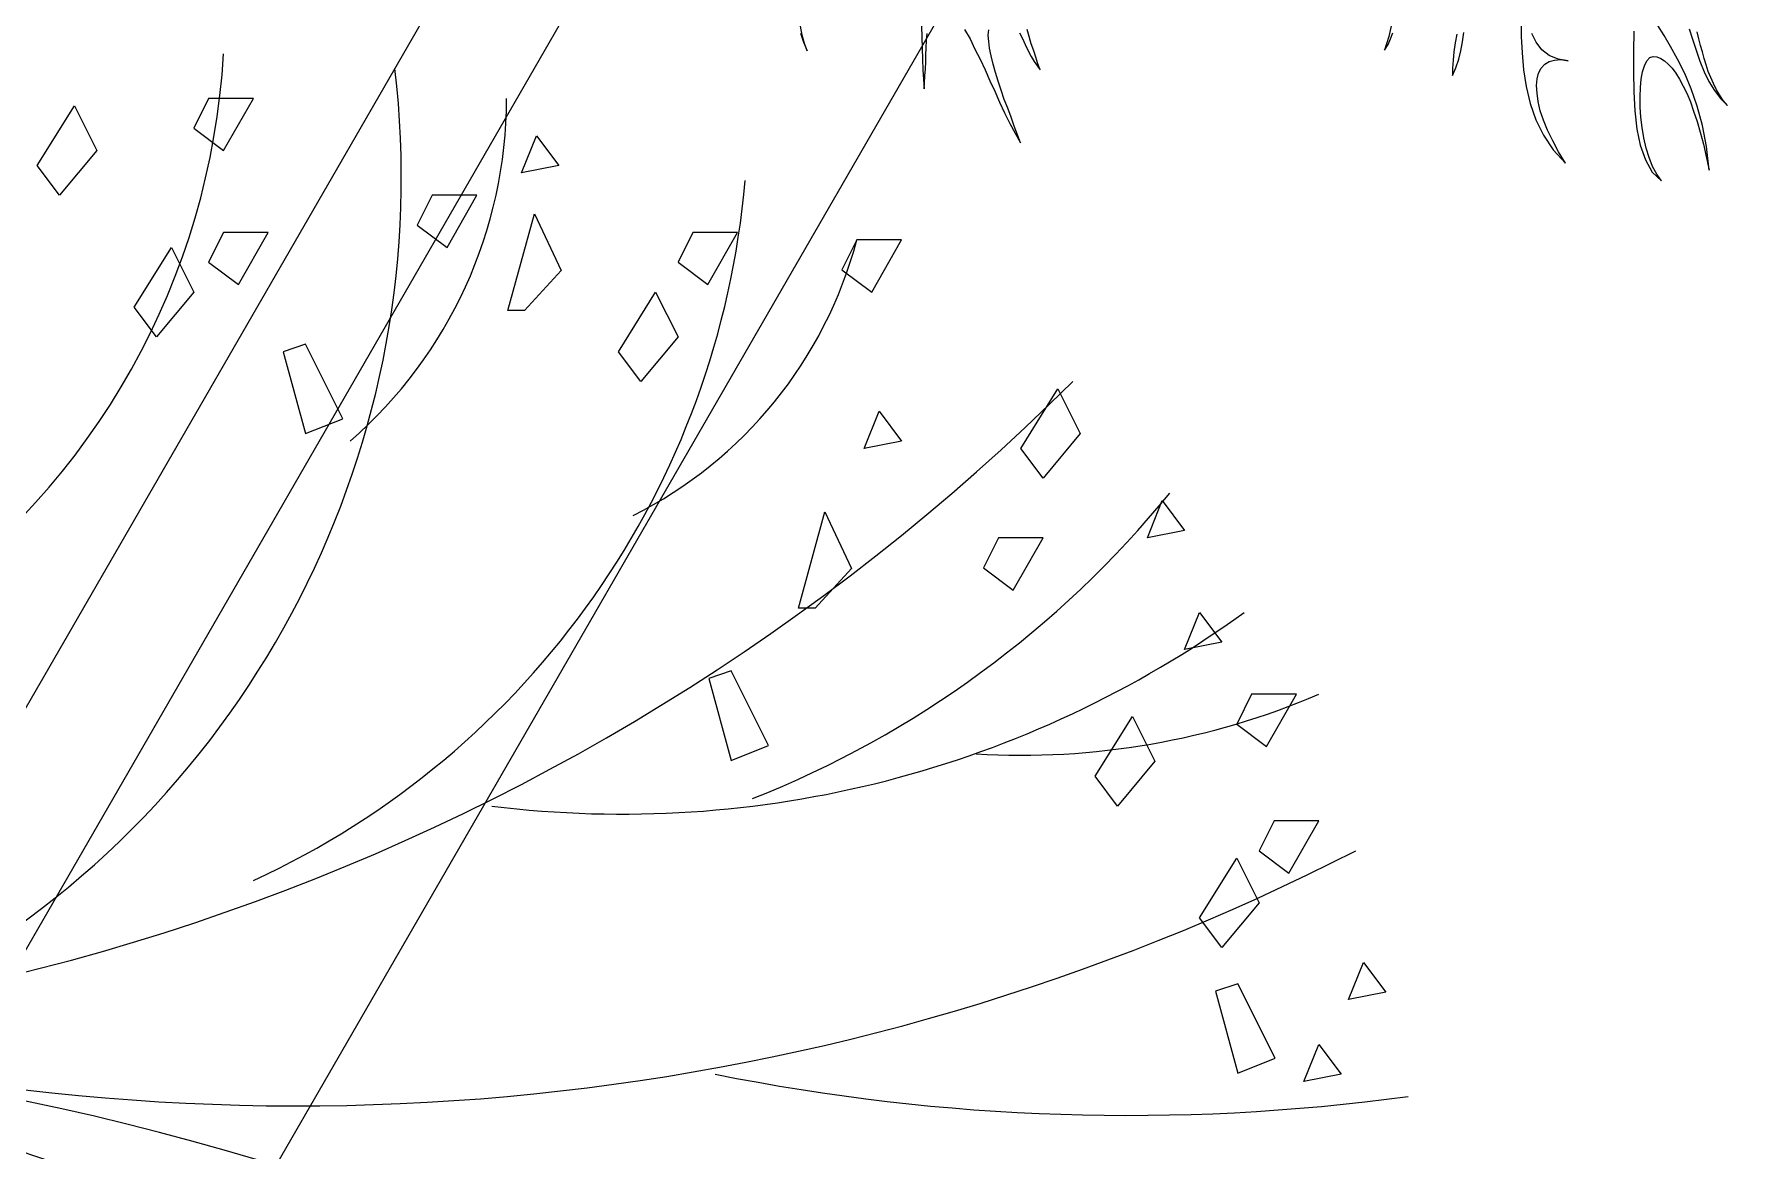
# Model space of a CAD drawing. Header units: metres. Extents: x 78 to 178, y -74 to 157.
# Drawn here: x 107.524 to 108.831, y 100.126 to 100.975 of the extents above; entities that cross this region are included whole.
import ezdxf

# ---------------------------------------------------------------- set-up
doc = ezdxf.new("R2010")
doc.units = ezdxf.units.M
doc.layers.add('ARBOLES', color=3, linetype='Continuous')
doc.layers.add('Detalles constructivos', color=7, linetype='Continuous', lineweight=9)

# ---------------------------------------------------------------- blocks, each defined once
blk = doc.blocks.new('ar-43')
at = {"layer": 'ARBOLES', "color": 35}
for points in [[(60.8328, 99.7918), (60.8492, 99.7977), (60.8648, 99.8044), (60.8514, 99.7992), (60.8366, 99.7947), (60.8202, 99.7918)], [(60.8202, 100.0133), (60.8403, 100.014), (60.8603, 100.0148), (60.8804, 100.0155), (60.8997, 100.0162), (60.9176, 100.017), (60.9347, 100.0185), (60.9235, 100.0192), (60.9109, 100.0199), (60.8983, 100.0207), (60.8856, 100.0214), (60.8722, 100.0214), (60.8596, 100.0222), (60.8462, 100.0229), (60.8336, 100.0237)], [(60.8261, 100.0921), (60.8432, 100.1025), (60.8618, 100.1114), (60.8804, 100.1211), (60.8997, 100.13), (60.9198, 100.1389), (60.9391, 100.1478), (60.9592, 100.1567), (60.9785, 100.1657), (60.9979, 100.1753), (61.0157, 100.185), (61.0335, 100.1947), (61.0187, 100.1894), (61.003, 100.1835), (60.9867, 100.1775), (60.9703, 100.1716), (60.954, 100.1649), (60.9369, 100.1597), (60.9205, 100.1538), (60.9049, 100.1493), (60.8893, 100.1448), (60.8745, 100.1411), (60.8603, 100.1382), (60.8477, 100.1367), (60.8366, 100.1359), (60.8269, 100.1367)], [(60.8321, 100.1932), (60.8425, 100.1984), (60.8536, 100.2036), (60.8648, 100.2088), (60.8752, 100.2147), (60.8849, 100.2199), (60.893, 100.2259), (60.8997, 100.2311), (60.8886, 100.2266), (60.8767, 100.2229), (60.8648, 100.2192), (60.8522, 100.2147), (60.8388, 100.211), (60.8261, 100.2073)], [(60.8113, 100.8756), (60.8388, 100.8696), (60.8641, 100.8615), (60.8536, 100.8681), (60.8432, 100.8726), (60.8321, 100.8771)], [(60.8343, 100.9938), (60.8507, 100.9908), (60.867, 100.9886), (60.8819, 100.9871), (60.8968, 100.9863), (60.9101, 100.9863), (60.896, 100.9923), (60.8804, 100.9975), (60.8648, 101.0012), (60.8484, 101.0042), (60.8314, 101.0072)], [(60.8105, 101.112), (60.8388, 101.112), (60.8685, 101.1135), (60.8997, 101.1164), (60.9302, 101.1209), (60.9614, 101.1283), (60.9912, 101.1387), (61.0194, 101.1529), (61.0462, 101.1707), (61.0707, 101.193), (61.0499, 101.1804), (61.0298, 101.17), (61.0105, 101.1603), (60.9919, 101.1529), (60.9748, 101.1469), (60.9577, 101.1432), (60.9428, 101.141), (60.9287, 101.1402), (60.9161, 101.141), (60.9057, 101.1439), (60.8968, 101.1484), (60.8893, 101.1551), (60.8849, 101.1633), (60.8819, 101.1729), (60.8811, 101.1848), (60.8834, 101.1982), (60.8804, 101.1796), (60.8737, 101.1633), (60.8633, 101.1499), (60.8492, 101.1395), (60.8336, 101.1313)], [(60.8291, 101.3186), (60.8663, 101.3179), (60.9027, 101.3179), (60.9399, 101.3186), (60.9748, 101.3201), (61.0083, 101.3239), (61.038, 101.3298), (61.0647, 101.3394), (61.0871, 101.3521), (61.1034, 101.3692), (61.0908, 101.3603), (61.0767, 101.3528), (61.0603, 101.3461), (61.0432, 101.3409), (61.0246, 101.3365), (61.0053, 101.3335), (60.9867, 101.3313), (60.9681, 101.3298), (60.9495, 101.3298), (60.9324, 101.3305), (60.9168, 101.332), (60.9035, 101.3342), (60.8923, 101.338), (60.8834, 101.3424), (60.8774, 101.3476), (60.8752, 101.3536), (60.8759, 101.3603), (60.8789, 101.3677), (60.8834, 101.3744), (60.8893, 101.3811), (60.8968, 101.3885), (60.9057, 101.3952), (60.9168, 101.4019), (60.9295, 101.4086), (60.9428, 101.4153), (60.9585, 101.422), (60.9755, 101.4279), (60.9942, 101.4346), (61.0142, 101.4398), (61.0358, 101.4458), (61.0588, 101.451), (61.0834, 101.4562), (61.0402, 101.4517), (61.0016, 101.4443), (60.9666, 101.4346), (60.9347, 101.4234), (60.9064, 101.4116), (60.8804, 101.3982), (60.8574, 101.3856), (60.8373, 101.3736), (60.8187, 101.3625)], [(60.8247, 101.4197), (60.844, 101.4257), (60.8641, 101.4324), (60.8841, 101.4391), (60.9035, 101.4473), (60.9213, 101.4554), (60.9376, 101.4658), (60.9525, 101.477), (60.9652, 101.4896), (60.9562, 101.4822), (60.9458, 101.4755), (60.9362, 101.4695), (60.925, 101.4643), (60.9139, 101.4591), (60.9027, 101.4547), (60.8908, 101.451), (60.8789, 101.4473), (60.867, 101.4443), (60.8551, 101.4406), (60.8432, 101.4376), (60.8306, 101.4346)]]:
    blk.add_lwpolyline(points, dxfattribs=at)

msp = doc.modelspace()

# ---------------------------------------------------------------- hatches: boundary and pattern name
at = {"layer": 'Detalles constructivos'}
h = msp.add_hatch(dxfattribs=at)
h.set_pattern_fill('GRAVEL', color=256, scale=0.091386, angle=374)
h.set_pattern_definition([(242.012788, (-331.55945, 1255.7137), (-12.964097105, -24.762714639), [0.312286, -30.916352]), (198.969741, (-331.706, 1255.43794), (26.4655286455, 8.990864449), [0.5358923, -53.053318]), (146.510447, (-332.21279, 1255.26373), (28.699623186, -19.159316282), [0.3778645, -37.4086374]), (281.273689, (-332.95078, 1254.48166), (-8.978756238, 45.606682862), [0.4880058, -48.3125633]), (306.833654, (-332.85538, 1254.00308), (-17.999890768, 24.219326117), [0.4785283, -47.3743667]), (11.273689, (-332.5685, 1253.62007), (-45.606682862, -8.978756238), [0.4880058, -48.3125633]), (51.6942405, (-332.08991, 1253.71547), (-23.663829513, -29.8227244654), [0.6453627, -63.8908535]), (86.255328, (-331.68988, 1254.2219), (3.411682142, 53.4804999384), [0.609289, -60.3196147]), (135.429566, (-331.65009, 1254.82989), (-25.318211244, 24.786930798), [0.4896585, -48.4762433]), (189.236358, (-331.99891, 1255.17352), (25.336373363, 3.924800455), [0.5590208, -27.392005]), (236.397438, (-332.550685, 1255.083795), (-20.85002226, -31.513430433), [0.722935, -71.570626]), (152.814075, (-330.71543, 1255.01508), (-19.13510013, 9.582685168), [0.2467466, -24.4280155]), (185.469234, (-330.93492, 1255.12781), (30.402437227, 2.795645138), [0.469434, -46.4740596]), (239, (-331.4022, 1255.083), (0.5615506, -2.2522566), [0.3282673, -2.954414]), (217.19859, (-331.62726, 1255.31403), (10.13818177, 7.312266435), [0.1767784, -17.5010025]), (305.80141, (-331.76807, 1255.20715), (-3.93690854, 6.19521919), [0.250001, -12.250078]), (44.963757, (-331.62183, 1255.0044), (5.63366855, 6.18916515), [0.4060463, -13.1287963]), (175.56505, (-331.3345, 1255.2913), (5.06606386, -1.12915533), [0.2936117, -7.0466873]), (30.38954, (-333.07438, 1254.88146), (20.837914181, 12.37227626), [0.4113178, -40.7205637]), (84.346176, (-332.71957, 1255.08953), (-2.831969375, -27.02102529), [0.345073, -34.1621405]), (307.19859, (-331.44684, 1255.74178), (-7.312266435, 10.13818177), [0.3535545, -17.3242264]), (357.61046, (-331.23308, 1255.46016), (-24.207218037, 1.141263404), [0.4113178, -40.7205637]), (353.443955, (-332.72622, 1253.48506), (-12.38438434, 1.69676001), [0.3966477, -19.435748]), (308.77514, (-332.33216, 1253.43977), (-17.438340136, 21.967069497), [0.3323457, -32.9022716]), (80.80141, (-330.86276, 1253.49514), (1.69676001, 12.38438434), [0.3535545, -17.3242264]), (31.354025, (-330.80625, 1253.84415), (-27.03313337, -16.3091848), [0.389106, -38.521403]), (83.443955, (-331.96637, 1253.21998), (-1.69676001, -12.38438434), [0.198324, -19.634072]), (115.309932, (-330.9979, 1253.46144), (-4.49845918, 8.4474758), [0.1183583, -11.717518]), (179.963757, (-331.0485, 1253.56844), (7.31832048, -0.56760468), [0.4785283, -9.0920507]), (200.009006, (-331.52703, 1253.56874), (21.961015466, 7.867763039), [0.4434665, -43.9031188]), (317.69007, (-331.5713, 1254.8017), (-3.3753579, 3.94296258), [0.334769, -8.0344595]), (7.157227, (-331.32372, 1254.57634), (39.4114636705, 5.041847706), [0.584466, -57.862017]), (74.945396, (-330.7438, 1254.64916), (-5.078171945, -18.011998847), [0.238982, -23.6593]), (104, (-330.6817, 1254.88), (-2.8138073, 1.690706), [0.1392724, -2.181934]), (134.256437, (-331.58892, 1253.62508), (12.939880941, -13.519593706), [0.3224713, -31.924758]), (62.012787, (-331.81396, 1253.85604), (12.964097105, 24.762714639), [0.6245716, -30.604066]), (14, (-331.5209, 1254.4076), (1.690706, 2.8138073), [0.6035137, -1.7176927]), (339.304847, (-330.93528, 1254.55358), (26.453420613, -10.150289835), [0.3670152, -36.33448]), (268.054604, (-330.59195, 1254.42388), (-0.00605404, -9.57057709), [0.3379723, -16.560665]), (221.645975, (-330.60342, 1254.0861), (-37.177369183, -33.1920283175), [0.5502768, -54.4774927]), (189.426079, (-331.014625, 1253.72042), (-29.8408865845, -5.047901744), [0.5821562, -57.633403])])
h.paths.add_polyline_path([(108.82924, 104.77686), (107.36881, 104.77686), (106.41666, 103.12769), (106.42834, 102.23092, -1.006534), (106.42861, 102.18951, -0.9935084), (106.42834, 102.23092), (106.41666, 103.12769), (104.69207, 100.14061), (104.71261, 98.56358), (105.24201, 98.56358)])
h.paths.add_polyline_path([(104.71261, 98.56358), (104.69207, 100.14061), (103.78157, 98.56358)])
h.paths.add_polyline_path([(103.78157, 98.56358), (104.56692, 97.20333), (105.18993, 97.20333), (105.14967, 97.45049), (104.66885, 97.45049), (104.1689, 98.31642), (104.71583, 98.31642), (104.71261, 98.56358)])
h.paths.add_polyline_path([(104.71261, 98.56358), (104.71583, 98.31642), (105.38471, 98.31642), (105.24201, 98.56358)])
h.paths.add_polyline_path([(105.14967, 97.45049), (105.18993, 97.20333), (106.02735, 97.20333), (105.88465, 97.45049)])

# ---------------------------------------------------------------- linework, layer by layer
at = {"linetype": 'Continuous'}
for p, q in [((107.65691, 100.92646), (107.64557, 100.9038)), ((107.69093, 100.92646), (107.65691, 100.92646)), ((107.66825, 100.8868), (107.69093, 100.92646)), ((107.5265, 100.87547), (107.55485, 100.92079)), ((107.64557, 100.9038), (107.66825, 100.8868)), ((107.54351, 100.8528), (107.5265, 100.87547)), ((107.82701, 100.8528), (107.81567, 100.83014)), ((107.86103, 100.8528), (107.82701, 100.8528)), ((107.83835, 100.81314), (107.86103, 100.8528)), ((107.70227, 100.82448), (107.66825, 100.82448)), ((108.15019, 100.81881), (108.13885, 100.79615)), ((107.60021, 100.76782), (107.62856, 100.81314)), ((107.61722, 100.74515), (107.60021, 100.76782)), ((107.89725, 100.76527), (107.88458, 100.76527)), ((107.75897, 100.68283), (107.73062, 100.73949)), ((108.27493, 100.66017), (108.30328, 100.70549)), ((108.30328, 100.70549), (108.32029, 100.6715)), ((108.1672, 100.6885), (108.18421, 100.66583)), ((107.73062, 100.6715), (107.75897, 100.68283)), ((108.32029, 100.6715), (108.29194, 100.63751)), ((108.29194, 100.63751), (108.27493, 100.66017)), ((108.37132, 100.59218), (108.38266, 100.62051)), ((108.38266, 100.62051), (108.39967, 100.59784)), ((108.39967, 100.59784), (108.37132, 100.59218)), ((108.14625, 100.56901), (108.11838, 100.53864)), ((108.11838, 100.53864), (108.10571, 100.53864)), ((108.39967, 100.50719), (108.41101, 100.53552)), ((108.41101, 100.53552), (108.42802, 100.51286)), ((108.42802, 100.51286), (108.39967, 100.50719)), ((108.05458, 100.49094), (108.03757, 100.48527)), ((108.03757, 100.48527), (108.05458, 100.42295)), ((108.4507, 100.4732), (108.43936, 100.45053)), ((108.48472, 100.4732), (108.4507, 100.4732)), ((108.46204, 100.43354), (108.48472, 100.4732)), ((108.33163, 100.41087), (108.35998, 100.4562)), ((108.35998, 100.4562), (108.37699, 100.42221)), ((108.43936, 100.45053), (108.46204, 100.43354)), ((108.37699, 100.42221), (108.34864, 100.38821)), ((108.34864, 100.38821), (108.33163, 100.41087)), ((108.50173, 100.37688), (108.46771, 100.37688)), ((108.47905, 100.33722), (108.50173, 100.37688)), ((108.45637, 100.31456), (108.42802, 100.28056)), ((108.42802, 100.28056), (108.41101, 100.30322)), ((108.53575, 100.26923), (108.55276, 100.24657)), ((108.49039, 100.17858), (108.50173, 100.20691)), ((108.50173, 100.20691), (108.51874, 100.18424)), ((108.44014, 100.18498), (108.46849, 100.19631)), ((108.51874, 100.18424), (108.49039, 100.17858))]:
    msp.add_line(p, q, dxfattribs=at)
at = {"color": 84, "true_color": 0x2aaf18}
for p, q in [((107.55485, 100.92079), (107.57186, 100.8868)), ((107.89505, 100.8698), (107.90639, 100.89813)), ((107.90639, 100.89813), (107.9234, 100.87547)), ((107.57186, 100.8868), (107.54351, 100.8528)), ((107.9234, 100.87547), (107.89505, 100.8698)), ((107.88458, 100.76527), (107.90486, 100.83868)), ((107.90486, 100.83868), (107.92513, 100.79565)), ((107.66825, 100.82448), (107.65691, 100.80181)), ((107.67959, 100.78482), (107.70227, 100.82448)), ((107.81567, 100.83014), (107.83835, 100.81314)), ((108.02546, 100.82448), (108.01412, 100.80181)), ((108.05948, 100.82448), (108.02546, 100.82448)), ((108.0368, 100.78482), (108.05948, 100.82448)), ((108.18421, 100.81881), (108.15019, 100.81881)), ((108.16153, 100.77915), (108.18421, 100.81881)), ((107.62856, 100.81314), (107.64557, 100.77915)), ((107.65691, 100.80181), (107.67959, 100.78482)), ((107.92513, 100.79565), (107.89725, 100.76527)), ((108.01412, 100.80181), (108.0368, 100.78482)), ((108.13885, 100.79615), (108.16153, 100.77915)), ((107.64557, 100.77915), (107.61722, 100.74515)), ((107.96876, 100.73382), (107.99711, 100.77915)), ((107.99711, 100.77915), (108.01412, 100.74515)), ((108.01412, 100.74515), (107.98577, 100.71116)), ((107.73062, 100.73949), (107.71361, 100.73382)), ((107.71361, 100.73382), (107.73062, 100.6715)), ((107.98577, 100.71116), (107.96876, 100.73382)), ((108.15586, 100.66017), (108.1672, 100.6885)), ((108.18421, 100.66583), (108.15586, 100.66017)), ((108.10571, 100.53864), (108.12598, 100.61205)), ((108.12598, 100.61205), (108.14625, 100.56901)), ((108.25792, 100.59218), (108.24658, 100.56952)), ((108.29194, 100.59218), (108.25792, 100.59218)), ((108.26926, 100.55252), (108.29194, 100.59218)), ((108.24658, 100.56952), (108.26926, 100.55252)), ((108.08293, 100.43428), (108.05458, 100.49094)), ((108.05458, 100.42295), (108.08293, 100.43428)), ((108.46771, 100.37688), (108.45637, 100.35422)), ((108.41101, 100.30322), (108.43936, 100.34855)), ((108.43936, 100.34855), (108.45637, 100.31456)), ((108.45637, 100.35422), (108.47905, 100.33722)), ((108.52441, 100.2409), (108.53575, 100.26923)), ((108.44014, 100.25297), (108.42313, 100.24731)), ((108.42313, 100.24731), (108.44014, 100.18498)), ((108.46849, 100.19631), (108.44014, 100.25297)), ((108.55276, 100.24657), (108.52441, 100.2409))]:
    msp.add_line(p, q, dxfattribs=at)
at = {"color": 55, "true_color": 0x97922b}
for centre, radius, start, end in [((107.11283, 100.99252), 0.55634, 304.77085, 356.69564), ((107.10132, 100.86657), 0.70221, 298.9715, 6.75176), ((107.53758, 100.92708), 0.34613, 310.99523, 359.89753), ((107.42093, 100.91903), 0.64655, 294.6833, 355.12963), ((107.83142, 100.90364), 0.32987, 296.78953, 345.0983), ((108.2753, 101.00305), 0.57621, 266.57851, 293.13891), ((107.07721, 98.05462), 2.15464, 51.56209, 95.2163), ((108.35652, 101.73929), 1.58644, 258.58228, 277.7252)]:
    msp.add_arc(centre, radius, start, end, dxfattribs=at)
at = {"color": 45, "true_color": 0xba8d4a}
for centre, radius, start, end in [((107.10185, 101.9314), 1.72041, 262.07969, 314.82412), ((107.7249, 101.92698), 1.76689, 254.55456, 297.1102), ((107.04007, 98.69331), 1.50852, 37.24631, 95.73716)]:
    msp.add_arc(centre, radius, start, end, dxfattribs=at)
at = {"color": 49, "true_color": 0x594322}
for centre, radius, start, end in [((107.78402, 101.11903), 0.7798, 291.57839, 320.80044), ((107.97183, 101.18831), 0.80626, 262.9138, 305.93785), ((106.70736, 98.69072), 1.50034, 31.56153, 83.97701)]:
    msp.add_arc(centre, radius, start, end, dxfattribs=at)
at = {"layer": 'Detalles constructivos'}
for p, q in [((109.61459, 103.4166), (106.02735, 97.20333)), ((109.20003, 103.37687), (105.77843, 97.45049)), ((109.30625, 103.37687), (105.88465, 97.45049))]:
    msp.add_line(p, q, dxfattribs=at)

# ---------------------------------------------------------------- block references
at = {"layer": 'ARBOLES', "xscale": 0.4154902514752711, "yscale": 0.4154902514752711, "zscale": 0.4154902514752711, "rotation": 270}
msp.add_blockref('ar-43', (66.64478, 126.25154), dxfattribs=at)

doc.saveas('drawing.dxf')
